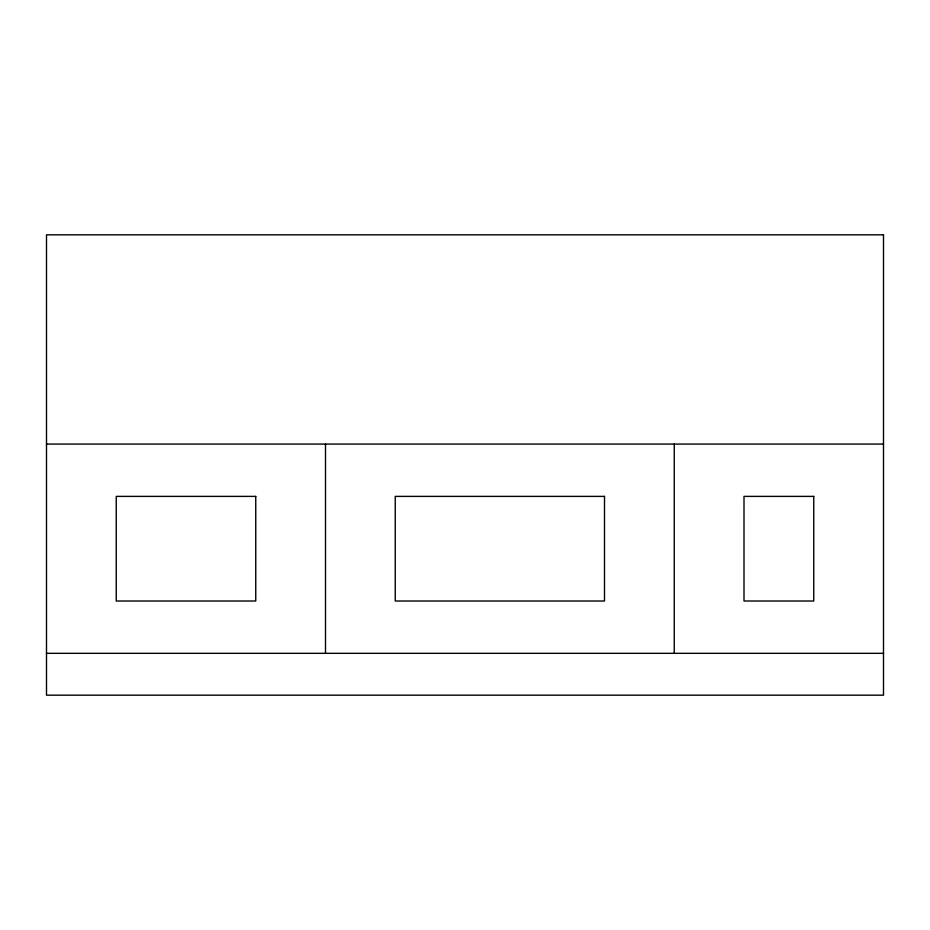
<?xml version="1.0" encoding="UTF-8"?>
<svg xmlns="http://www.w3.org/2000/svg" width="930" height="930" viewBox="0 0 930 930"><rect width="100%" height="100%" fill="white"/><g stroke="black" fill="none" stroke-linecap="round" stroke-linejoin="round"><path stroke-width="1.4" d="M46.5 444.075L883.5 444.075M46.5 653.325L883.5 653.325M674.25 444.075L674.25 653.325M325.5 444.075L325.5 653.325M883.5 234.825L46.5 234.825L46.5 695.175L883.5 695.175L883.5 234.825M255.75 496.388L116.25 496.388L116.25 601.013L255.75 601.013L255.75 496.388M604.5 496.388L395.25 496.388L395.25 601.013L604.5 601.013L604.5 496.388M813.75 496.388L744 496.388L744 601.013L813.75 601.013L813.75 496.388"/></g></svg>
